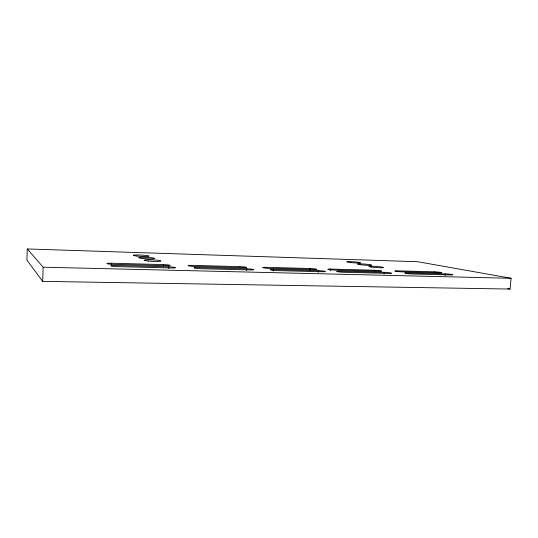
<?xml version="1.0" encoding="UTF-8"?>
<svg xmlns="http://www.w3.org/2000/svg" width="538" height="538" viewBox="0 0 538 538"><rect width="100%" height="100%" fill="white"/><g stroke="black" fill="none" stroke-linecap="round" stroke-linejoin="round"><path stroke-width="0.81" d="M27.27 248.946L26.9 260.103L42.67 281.367L510.071 289.054L511.1 278.281L417.824 261.73L27.27 248.946L43.168 267.204L42.67 281.367M111.332 264.81L111.4 263.223L163.586 264.609A5.272 0.498 2.9 0 1 169.961 265.288A5.272 0.498 2.9 0 1 166.161 265.705L113.336 264.326A5.494 0.518 2.5 0 1 106.954 263.633A5.494 0.518 2.5 0 1 111.4 263.223M163.505 266.256L163.586 264.609M168.724 268.408L168.804 266.828L115.327 265.463A5.636 0.545 2.5 0 0 110.801 265.906A5.636 0.545 2.5 0 0 117.378 266.626L171.521 267.978A5.407 0.525 2.9 0 0 175.375 267.534A5.407 0.525 2.9 0 0 168.804 266.828M246.653 270.432L246.747 268.812L197.782 267.561A5.299 0.511 3.1 0 0 194.238 268.005A5.299 0.511 3.1 0 0 200.842 268.704L250.365 269.941A5.131 0.484 3.5 0 0 253.331 269.498A5.131 0.484 3.5 0 0 246.747 268.812M273.23 271.085L273.338 269.491L318.335 270.641A4.929 0.444 4 0 1 324.912 271.3A4.929 0.444 4 0 1 322.692 271.744L277.231 270.607A5.05 0.471 3.7 0 1 270.627 269.935A5.05 0.471 3.7 0 1 273.338 269.491M309.827 270.13L309.935 268.509A4.802 0.424 4 0 1 316.324 269.148A4.802 0.424 4 0 1 314.084 269.558L269.531 268.401A4.923 0.444 3.7 0 1 263.116 267.742A4.923 0.444 3.7 0 1 265.826 267.332L309.935 268.509M318.22 272.302L318.335 270.641M330.278 270.654L330.393 269.054L374.71 270.231A4.66 0.39 4.4 0 1 381.072 270.856A4.66 0.39 4.4 0 1 379.458 271.266L334.737 270.096A4.755 0.41 4.1 0 1 328.335 269.464A4.755 0.41 4.1 0 1 330.393 269.054M374.589 271.791L374.71 270.231M384.193 273.916L384.32 272.322A4.781 0.403 4.5 0 1 390.857 272.961A4.781 0.403 4.5 0 1 389.29 273.398L343.742 272.268A4.876 0.43 4.2 0 1 337.158 271.609A4.876 0.43 4.2 0 1 339.182 271.172L384.32 272.322M445.182 275.53L445.323 273.876A4.674 0.37 4.8 0 1 451.819 274.501A4.674 0.37 4.8 0 1 450.81 274.931L412.101 273.97A4.734 0.39 4.6 0 1 405.551 273.331A4.734 0.39 4.6 0 1 406.93 272.894L445.323 273.876M43.168 267.204L511.1 278.281M507.603 288.563L510.071 289.054M239.793 266.64L191.898 265.362A5.165 0.484 3.1 0 0 188.387 265.779A5.165 0.484 3.1 0 0 194.803 266.451L243.23 267.716A5.003 0.457 3.5 0 0 246.189 267.299A5.003 0.457 3.5 0 0 239.793 266.64M434.717 271.831L396.936 270.822A4.62 0.377 4.5 0 0 395.511 271.233A4.62 0.377 4.5 0 0 401.873 271.851L439.956 272.84A4.553 0.356 4.7 0 0 441.032 272.436A4.553 0.356 4.7 0 0 434.717 271.831M371.099 267.036A7.303 0.572 4.3 0 0 383.217 267.675A7.303 0.572 4.3 0 0 374.118 266.297A7.303 0.572 4.3 0 0 371.099 267.036M359.633 264.615A7.081 0.545 4.3 0 0 371.435 265.241A7.081 0.545 4.3 0 0 362.74 263.936A7.081 0.545 4.3 0 0 359.633 264.615M350.211 262.51A6.873 0.511 4.2 0 0 360.547 262.82A6.873 0.511 4.2 0 0 350.325 261.629A6.873 0.511 4.2 0 0 350.211 262.51M137.015 256.061A7.841 0.646 2.8 0 0 148.992 256.122A7.841 0.646 2.8 0 0 137.499 254.958A7.841 0.646 2.8 0 0 137.015 256.061M142.469 258.462A8.083 0.693 2.8 0 0 154.769 258.496A8.083 0.693 2.8 0 0 142.859 257.278A8.083 0.693 2.8 0 0 142.469 258.462M148.286 261.024A8.339 0.74 2.9 0 0 160.923 261.031A8.339 0.74 2.9 0 0 148.575 259.753A8.339 0.74 2.9 0 0 148.286 261.024"/></g></svg>
